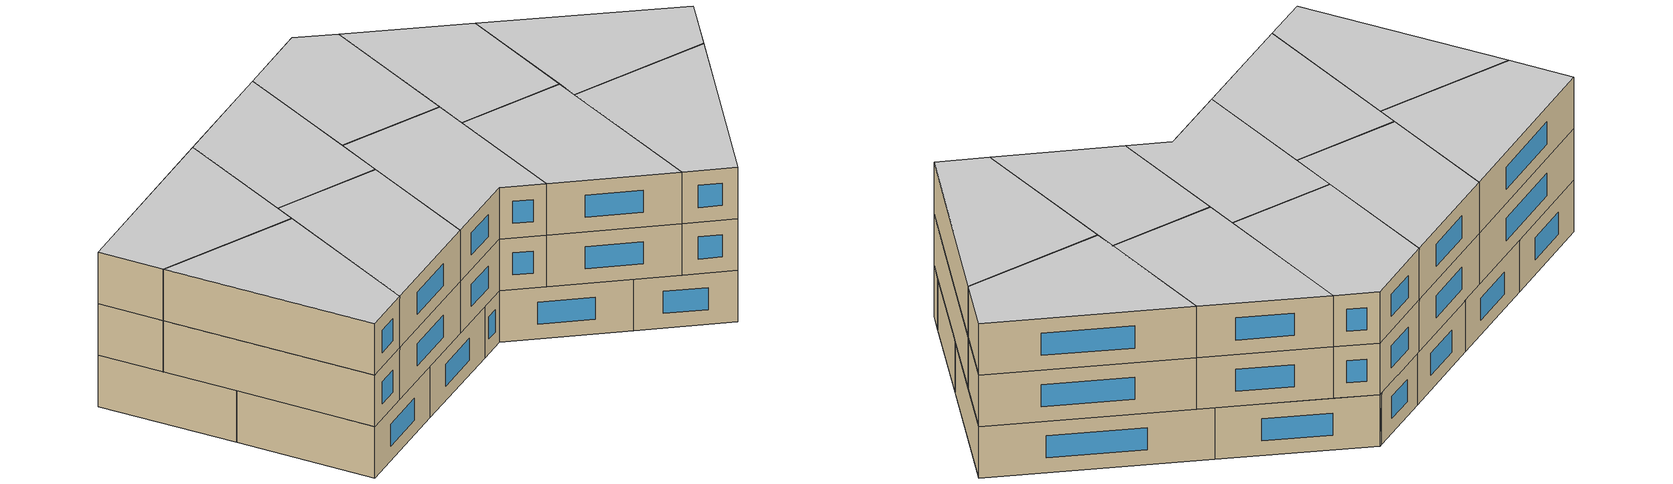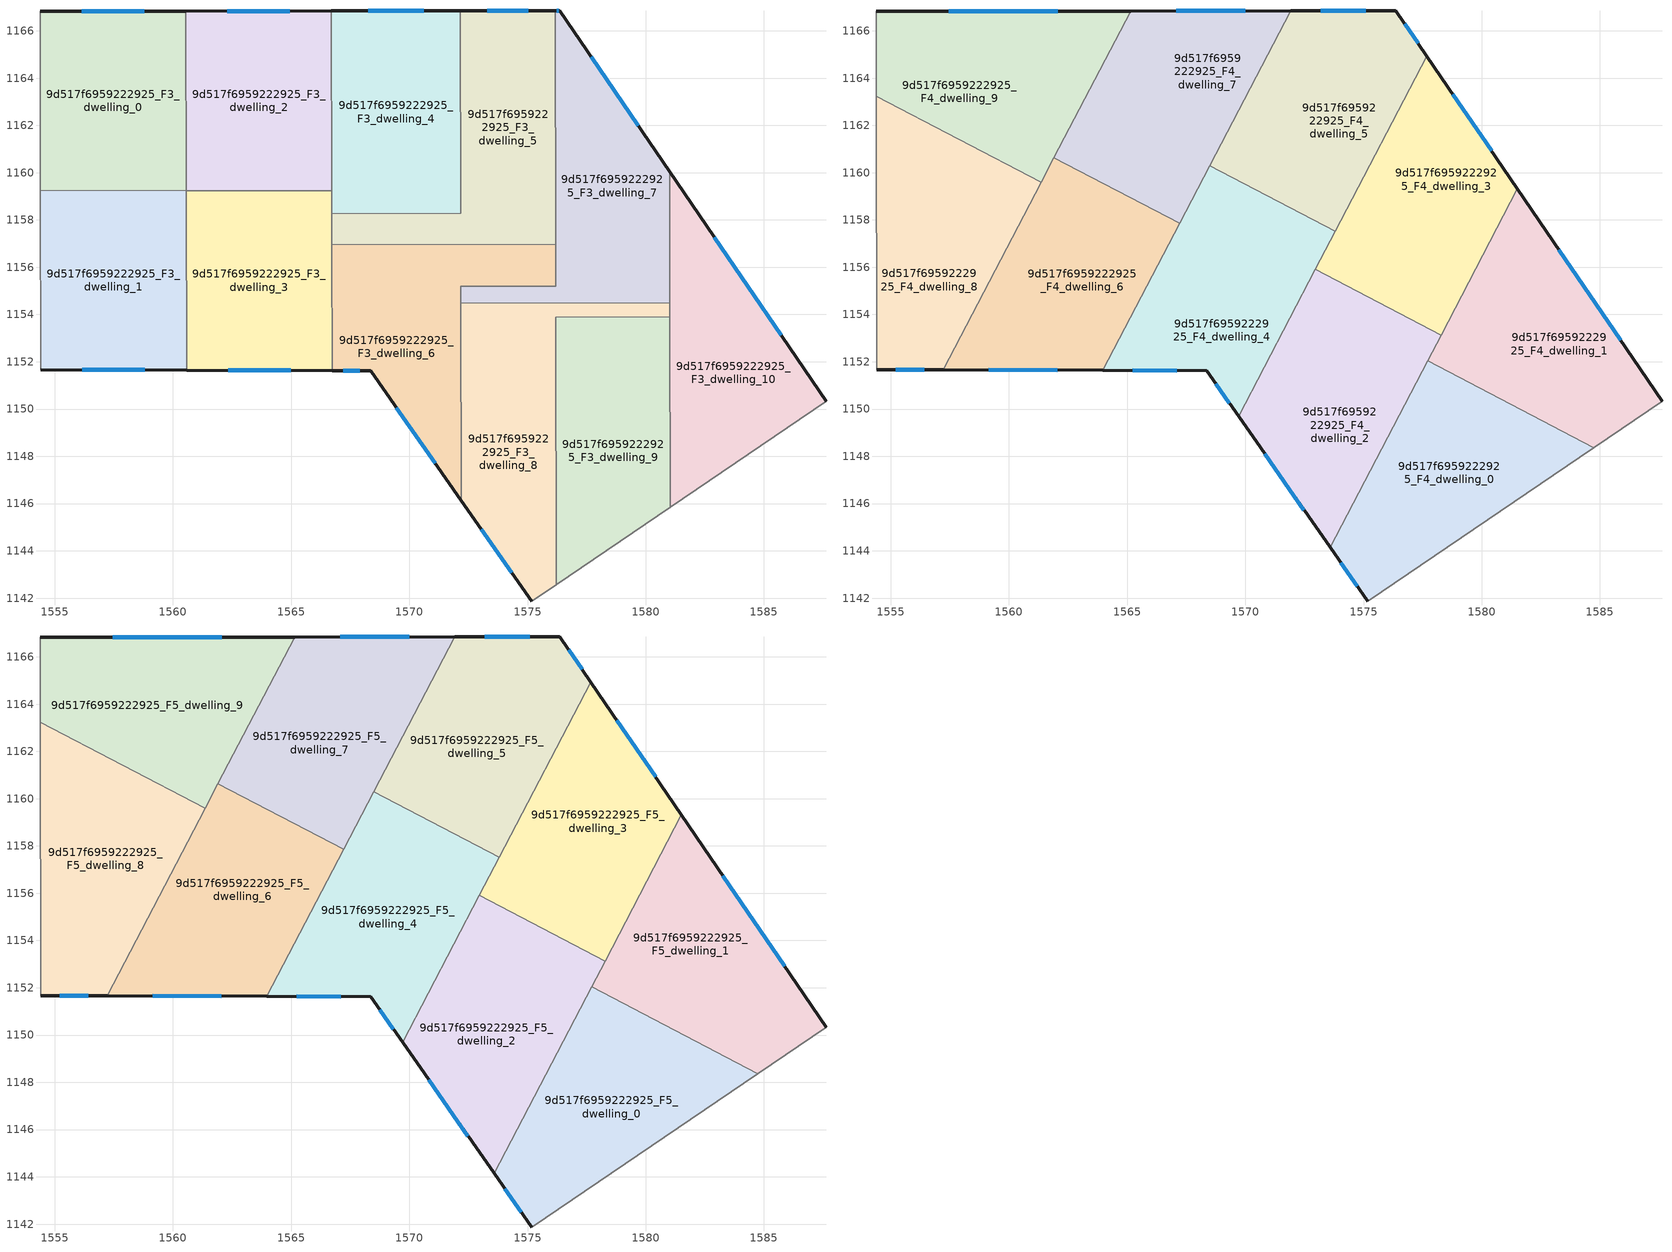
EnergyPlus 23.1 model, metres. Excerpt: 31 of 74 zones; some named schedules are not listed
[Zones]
9d517f6959222925_F3_dwelling_0
 floor to 9d517f6959222925_F2_dwelling_0 (EU_floor_Construction): 1560.54,1166.83 1560.56,1159.25 1554.39,1159.24 1554.37,1166.82 z9
 wall outside (EU_wall_Construction): 1560.54,1166.83 1554.37,1166.82 z9:12
 wall adiabatic (EU_wall_Construction): 1554.37,1166.82 1554.39,1159.24 z9:12
 wall to 9d517f6959222925_F3_dwelling_1 (EU_wall_Construction): 1554.39,1159.24 1560.56,1159.25 z9:12
 wall to 9d517f6959222925_F3_dwelling_2 (EU_wall_Construction): 1560.56,1159.25 1560.54,1166.83 z9:12
 window (EU_Window_Construction): 1558.78,1166.83 1556.14,1166.82 z9.86:11.14
 ceiling adiabatic (EU_roof_Construction): 1560.56,1159.25 1560.54,1166.83 1554.37,1166.82 1554.39,1159.24 z12
9d517f6959222925_F3_dwelling_1
 floor to 9d517f6959222925_F2_dwelling_1 (EU_floor_Construction): 1560.56,1159.25 1560.57,1151.65 1554.4,1151.67 1554.39,1159.24 z9
 wall outside (EU_wall_Construction): 1554.4,1151.67 1560.57,1151.65 z9:12
 wall adiabatic (EU_wall_Construction): 1554.39,1159.24 1554.4,1151.67 z9:12
 wall to 9d517f6959222925_F3_dwelling_3 (EU_wall_Construction): 1560.57,1151.65 1560.56,1159.23 z9:12
 wall to 9d517f6959222925_F3_dwelling_2 (EU_wall_Construction): 1560.56,1159.23 1560.56,1159.25 z9:12
 window (EU_Window_Construction): 1556.16,1151.67 1558.81,1151.66 z9.86:11.14
9d517f6959222925_F3_dwelling_10
 floor to 9d517f6959222925_F2_dwelling_10 (EU_floor_Construction): 1581.02,1160.04 1587.63,1150.34 1581.04,1145.85 z9
 wall outside (EU_wall_Construction): 1587.63,1150.34 1581.02,1160.04 z9:12
 wall adiabatic (EU_wall_Construction): 1581.04,1145.85 1587.63,1150.34 z9:12
 wall to 9d517f6959222925_F3_dwelling_9 (EU_wall_Construction): 1581.03,1153.9 1581.04,1145.85 z9:12
 wall to 9d517f6959222925_F3_dwelling_7 (EU_wall_Construction): 1581.02,1160.04 1581.03,1154.5 z9:12
 wall to 9d517f6959222925_F3_dwelling_8 (EU_wall_Construction): 1581.03,1154.49 1581.03,1153.9 z9:12
 window (EU_Window_Construction): 1585.74,1153.11 1582.9,1157.27 z9.86:11.14
9d517f6959222925_F3_dwelling_2
 floor to 9d517f6959222925_F2_dwelling_2 (EU_floor_Construction): 1566.7,1166.84 1566.72,1159.24 1560.56,1159.23 1560.54,1166.83 z9
 wall outside (EU_wall_Construction): 1566.7,1166.84 1560.54,1166.83 z9:12
 wall to 9d517f6959222925_F3_dwelling_3 (EU_wall_Construction): 1560.56,1159.23 1566.72,1159.24 z9:12
 wall to 9d517f6959222925_F3_dwelling_4 (EU_wall_Construction): 1566.72,1159.24 1566.7,1166.84 z9:12
 window (EU_Window_Construction): 1564.94,1166.84 1562.3,1166.84 z9.86:11.14
9d517f6959222925_F3_dwelling_3
 floor to 9d517f6959222925_F2_dwelling_3 (EU_floor_Construction): 1566.72,1159.24 1566.73,1151.63 1560.57,1151.65 1560.56,1159.23 z9
 wall outside (EU_wall_Construction): 1560.57,1151.65 1566.73,1151.63 z9:12
 wall to 9d517f6959222925_F3_dwelling_6 (EU_wall_Construction): 1566.73,1151.63 1566.72,1156.96 z9:12
 wall to 9d517f6959222925_F3_dwelling_5 (EU_wall_Construction): 1566.72,1156.96 1566.72,1158.27 z9:12
 wall to 9d517f6959222925_F3_dwelling_4 (EU_wall_Construction): 1566.72,1158.27 1566.72,1159.24 z9:12
 window (EU_Window_Construction): 1562.33,1151.64 1564.97,1151.63 z9.86:11.14
9d517f6959222925_F3_dwelling_4
 floor to 9d517f6959222925_F2_dwelling_4 (EU_floor_Construction): 1572.16,1166.85 1572.18,1158.28 1566.72,1158.27 1566.7,1166.84 z9
 wall outside (EU_wall_Construction): 1572.16,1166.85 1566.7,1166.84 z9:12
 wall to 9d517f6959222925_F3_dwelling_5 (EU_wall_Construction): 1566.72,1158.27 1572.18,1158.28 1572.16,1166.85 z9:12
 window (EU_Window_Construction): 1570.6,1166.85 1568.26,1166.85 z9.86:11.14
9d517f6959222925_F3_dwelling_5
 floor to 9d517f6959222925_F2_dwelling_5 (EU_floor_Construction): 1576.17,1166.86 1576.19,1156.98 1566.72,1156.96 1566.72,1158.27 1572.18,1158.28 1572.16,1166.85 z9
 wall outside (EU_wall_Construction): 1576.17,1166.86 1572.16,1166.85 z9:12
 wall to 9d517f6959222925_F3_dwelling_6 (EU_wall_Construction): 1566.72,1156.96 1576.19,1156.98 z9:12
 wall to 9d517f6959222925_F3_dwelling_7 (EU_wall_Construction): 1576.19,1156.98 1576.17,1166.86 z9:12
 window (EU_Window_Construction): 1575.03,1166.86 1573.31,1166.86 z9.86:11.14
9d517f6959222925_F3_dwelling_6
 floor to 9d517f6959222925_F2_dwelling_6 (EU_floor_Construction): 1576.19,1156.98 1576.2,1155.2 1572.18,1155.19 1572.2,1146.13 1568.36,1151.62 1566.73,1151.63 1566.72,1156.96 z9
 wall outside (EU_wall_Construction): 1566.73,1151.63 1568.36,1151.62 1572.2,1146.13 z9:12
 wall to 9d517f6959222925_F3_dwelling_7 (EU_wall_Construction): 1572.18,1154.48 1572.18,1155.19 1576.2,1155.2 1576.19,1156.98 z9:12
 wall to 9d517f6959222925_F3_dwelling_8 (EU_wall_Construction): 1572.2,1146.13 1572.18,1154.48 z9:12
 window (EU_Window_Construction): 1567.2,1151.63 1567.89,1151.62 / 1569.45,1150.05 1571.1,1147.7 z9.86:11.14
9d517f6959222925_F3_dwelling_7
 floor to 9d517f6959222925_F2_dwelling_7 (EU_floor_Construction): 1576.37,1166.86 1581.02,1160.04 1581.03,1154.5 1572.18,1154.48 1572.18,1155.19 1576.2,1155.2 1576.17,1166.86 z9
 wall outside (EU_wall_Construction): 1581.02,1160.04 1576.37,1166.86 1576.17,1166.86 z9:12
 wall to 9d517f6959222925_F3_dwelling_8 (EU_wall_Construction): 1572.18,1154.48 1581.03,1154.5 z9:12
 window (EU_Window_Construction): 1576.31,1166.86 1576.23,1166.86 / 1579.69,1161.99 1577.7,1164.91 z9.86:11.14
9d517f6959222925_F3_dwelling_8
 floor to 9d517f6959222925_F2_dwelling_8 (EU_floor_Construction): 1581.03,1154.5 1581.03,1153.9 1576.2,1153.89 1576.22,1142.56 1575.18,1141.86 1572.2,1146.13 1572.18,1154.48 z9
 wall outside (EU_wall_Construction): 1572.2,1146.13 1575.18,1141.86 z9:12
 wall to 9d517f6959222925_F3_dwelling_9 (EU_wall_Construction): 1576.22,1142.56 1576.2,1153.89 1581.03,1153.9 z9:12
 wall adiabatic (EU_wall_Construction): 1575.18,1141.86 1576.22,1142.56 z9:12
 window (EU_Window_Construction): 1573.05,1144.91 1574.33,1143.08 z9.86:11.14
 ceiling adiabatic (EU_roof_Construction): 1581.03,1153.9 1581.03,1154.5 1578.99,1154.49 1578.68,1153.9 z12
9d517f6959222925_F3_dwelling_9
 floor to 9d517f6959222925_F2_dwelling_9 (EU_floor_Construction): 1581.03,1153.9 1581.04,1145.85 1576.22,1142.56 1576.2,1153.89 z9
 wall adiabatic (EU_wall_Construction): 1576.22,1142.56 1581.04,1145.85 z9:12
9d517f6959222925_F4_dwelling_0
 floor to 9d517f6959222925_F3_dwelling_9 (EU_floor_Construction): 1581.03,1150.31 1581.04,1145.85 1576.22,1142.56 1576.21,1149.16 1577.72,1152.04 z12
 floor to 9d517f6959222925_F3_dwelling_10 (EU_floor_Construction): 1584.74,1148.37 1581.04,1145.85 1581.03,1150.31 z12
 floor to 9d517f6959222925_F3_dwelling_8 (EU_floor_Construction): 1576.21,1149.16 1576.22,1142.56 1575.18,1141.86 1573.59,1144.14 z12
 wall outside (EU_wall_Construction): 1573.59,1144.14 1575.18,1141.86 z12:15
 wall adiabatic (EU_wall_Construction): 1575.18,1141.86 1584.74,1148.37 z12:15
 wall to 9d517f6959222925_F4_dwelling_1 (EU_wall_Construction): 1584.74,1148.37 1577.72,1152.04 z12:15
 wall to 9d517f6959222925_F4_dwelling_2 (EU_wall_Construction): 1577.71,1152.04 1573.59,1144.14 z12:15
 window (EU_Window_Construction): 1574.04,1143.49 1574.73,1142.51 z12.86:14.14
9d517f6959222925_F4_dwelling_1
 floor to 9d517f6959222925_F3_dwelling_10 (EU_floor_Construction): 1581.51,1159.31 1587.63,1150.34 1584.74,1148.37 1581.03,1150.31 1581.02,1158.37 z12
 floor to 9d517f6959222925_F3_dwelling_9 (EU_floor_Construction): 1581.03,1153.9 1581.03,1150.31 1577.72,1152.04 1578.68,1153.9 z12
 floor to 9d517f6959222925_F3_dwelling_7 (EU_floor_Construction): 1581.02,1158.37 1581.03,1154.49 1578.99,1154.49 z12
 floor adiabatic (EU_floor_Construction): 1581.03,1154.49 1581.03,1153.9 1578.68,1153.9 1578.99,1154.49 z12
 wall outside (EU_wall_Construction): 1587.63,1150.34 1581.51,1159.31 z12:15
 wall adiabatic (EU_wall_Construction): 1584.74,1148.37 1587.63,1150.34 z12:15
 wall to 9d517f6959222925_F4_dwelling_3 (EU_wall_Construction): 1581.51,1159.31 1578.28,1153.13 z12:15
 wall to 9d517f6959222925_F4_dwelling_2 (EU_wall_Construction): 1578.28,1153.13 1577.71,1152.05 z12:15
 window (EU_Window_Construction): 1585.88,1152.9 1583.26,1156.75 z12.86:14.14
9d517f6959222925_F4_dwelling_2
 floor to 9d517f6959222925_F3_dwelling_8 (EU_floor_Construction): 1576.82,1153.9 1576.2,1153.89 1576.21,1149.16 1573.59,1144.14 1572.2,1146.13 1572.18,1154.42 1572.22,1154.48 1575.69,1154.48 z12
 floor to 9d517f6959222925_F3_dwelling_6 (EU_floor_Construction): 1572.18,1154.42 1572.2,1146.13 1569.71,1149.69 z12; 1574.33,1155.19 1572.59,1155.19 1572.96,1155.91 z12
 floor to 9d517f6959222925_F3_dwelling_7 (EU_floor_Construction): 1575.69,1154.48 1572.22,1154.48 1572.59,1155.19 1574.33,1155.19 z12
 floor to 9d517f6959222925_F3_dwelling_9 (EU_floor_Construction): 1578.28,1153.13 1576.21,1149.16 1576.2,1153.89 1576.82,1153.9 z12
 wall outside (EU_wall_Construction): 1569.71,1149.69 1573.59,1144.14 z12:15
 wall to 9d517f6959222925_F4_dwelling_3 (EU_wall_Construction): 1578.28,1153.13 1572.96,1155.91 z12:15
 wall to 9d517f6959222925_F4_dwelling_4 (EU_wall_Construction): 1572.96,1155.91 1569.71,1149.69 z12:15
 window (EU_Window_Construction): 1570.82,1148.1 1572.48,1145.73 z12.86:14.14
9d517f6959222925_F4_dwelling_3
 floor to 9d517f6959222925_F3_dwelling_7 (EU_floor_Construction): 1577.68,1164.93 1581.02,1160.04 1581.02,1158.37 1578.99,1154.49 1575.69,1154.48 1574.33,1155.19 1576.2,1155.2 1576.18,1162.07 z12
 floor to 9d517f6959222925_F3_dwelling_10 (EU_floor_Construction): 1581.02,1160.04 1581.51,1159.31 1581.02,1158.37 z12
 floor to 9d517f6959222925_F3_dwelling_6 (EU_floor_Construction): 1576.19,1156.98 1576.2,1155.2 1574.33,1155.19 1572.96,1155.91 1573.52,1156.97 z12
 floor to 9d517f6959222925_F3_dwelling_8 (EU_floor_Construction): 1578.99,1154.49 1578.68,1153.9 1576.82,1153.9 1575.69,1154.48 z12
 floor to 9d517f6959222925_F3_dwelling_5 (EU_floor_Construction): 1576.18,1162.07 1576.19,1156.98 1573.52,1156.97 z12
 floor to 9d517f6959222925_F3_dwelling_9 (EU_floor_Construction): 1578.68,1153.9 1578.28,1153.13 1576.82,1153.9 z12
 wall outside (EU_wall_Construction): 1581.51,1159.31 1577.68,1164.93 z12:15
 wall to 9d517f6959222925_F4_dwelling_5 (EU_wall_Construction): 1577.68,1164.93 1573.81,1157.52 z12:15
 wall to 9d517f6959222925_F4_dwelling_4 (EU_wall_Construction): 1573.81,1157.52 1572.96,1155.91 z12:15
 window (EU_Window_Construction): 1580.42,1160.92 1578.78,1163.33 z12.86:14.14
9d517f6959222925_F4_dwelling_4
 floor to 9d517f6959222925_F3_dwelling_6 (EU_floor_Construction): 1573.52,1156.97 1572.59,1155.19 1572.18,1155.19 1572.18,1154.42 1569.71,1149.69 1568.36,1151.62 1566.73,1151.63 1566.72,1156.89 1566.76,1156.96 z12
 floor to 9d517f6959222925_F3_dwelling_3 (EU_floor_Construction): 1566.72,1156.89 1566.73,1151.63 1563.98,1151.64 z12
 floor to 9d517f6959222925_F3_dwelling_7 (EU_floor_Construction): 1572.59,1155.19 1572.22,1154.48 1572.18,1154.48 1572.18,1155.19 z12
 floor to 9d517f6959222925_F3_dwelling_4 (EU_floor_Construction): 1572.18,1158.37 1572.18,1158.28 1567.44,1158.27 1568.5,1160.3 z12
 floor to 9d517f6959222925_F3_dwelling_5 (EU_floor_Construction): 1573.81,1157.52 1573.52,1156.97 1566.76,1156.96 1567.44,1158.27 1572.18,1158.28 1572.18,1158.37 z12
 wall outside (EU_wall_Construction): 1563.97,1151.64 1568.36,1151.62 1569.71,1149.69 z12:15
 wall to 9d517f6959222925_F4_dwelling_5 (EU_wall_Construction): 1573.81,1157.52 1568.5,1160.3 z12:15
 wall to 9d517f6959222925_F4_dwelling_6 (EU_wall_Construction): 1567.23,1157.86 1563.97,1151.64 z12:15
 wall to 9d517f6959222925_F4_dwelling_7 (EU_wall_Construction): 1568.5,1160.3 1567.23,1157.86 z12:15
 window (EU_Window_Construction): 1568.74,1151.07 1569.32,1150.24 / 1565.23,1151.63 1567.1,1151.63 z12.86:14.14
9d517f6959222925_F4_dwelling_5
 floor to 9d517f6959222925_F3_dwelling_4 (EU_floor_Construction): 1572.16,1166.85 1572.18,1158.37 1568.5,1160.3 1571.93,1166.85 z12
 floor to 9d517f6959222925_F3_dwelling_5 (EU_floor_Construction): 1576.17,1166.86 1576.18,1162.07 1573.81,1157.52 1572.18,1158.37 1572.16,1166.85 z12
 floor to 9d517f6959222925_F3_dwelling_7 (EU_floor_Construction): 1576.37,1166.86 1577.68,1164.93 1576.18,1162.07 1576.17,1166.86 z12
 wall outside (EU_wall_Construction): 1577.68,1164.93 1576.37,1166.86 1571.93,1166.85 z12:15
 wall to 9d517f6959222925_F4_dwelling_7 (EU_wall_Construction): 1571.93,1166.85 1568.5,1160.3 z12:15
 window (EU_Window_Construction): 1575.1,1166.86 1573.2,1166.86 / 1577.31,1165.49 1576.74,1166.31 z12.86:14.14
9d517f6959222925_F4_dwelling_6
 floor to 9d517f6959222925_F3_dwelling_3 (EU_floor_Construction): 1566.72,1158.12 1566.72,1156.9 1563.98,1151.64 1560.57,1151.65 1560.56,1158.07 1561.17,1159.23 1564.58,1159.24 z12
 floor to 9d517f6959222925_F3_dwelling_1 (EU_floor_Construction): 1560.56,1158.07 1560.57,1151.65 1557.21,1151.66 z12
 floor to 9d517f6959222925_F3_dwelling_5 (EU_floor_Construction): 1567.22,1157.86 1566.76,1156.96 1566.72,1156.96 1566.72,1158.12 z12
 floor to 9d517f6959222925_F3_dwelling_2 (EU_floor_Construction): 1564.58,1159.24 1561.17,1159.23 1561.9,1160.64 z12
 wall outside (EU_wall_Construction): 1557.21,1151.66 1563.97,1151.64 z12:15
 wall to 9d517f6959222925_F4_dwelling_7 (EU_wall_Construction): 1567.22,1157.86 1561.9,1160.64 z12:15
 wall to 9d517f6959222925_F4_dwelling_8 (EU_wall_Construction): 1561.36,1159.59 1557.21,1151.66 z12:15
 wall to 9d517f6959222925_F4_dwelling_9 (EU_wall_Construction): 1561.9,1160.64 1561.36,1159.59 z12:15
 window (EU_Window_Construction): 1559.14,1151.65 1562.04,1151.64 z12.86:14.14
9d517f6959222925_F4_dwelling_7
 floor to 9d517f6959222925_F3_dwelling_2 (EU_floor_Construction): 1566.7,1166.84 1566.72,1159.24 1564.58,1159.24 1561.9,1160.64 1565.15,1166.84 z12
 floor to 9d517f6959222925_F3_dwelling_4 (EU_floor_Construction): 1571.93,1166.85 1567.44,1158.27 1566.72,1158.27 1566.7,1166.84 z12
 floor to 9d517f6959222925_F3_dwelling_3 (EU_floor_Construction): 1566.72,1159.24 1566.72,1158.12 1564.58,1159.24 z12
 floor to 9d517f6959222925_F3_dwelling_5 (EU_floor_Construction): 1567.44,1158.27 1567.22,1157.86 1566.72,1158.12 1566.72,1158.27 z12
 wall outside (EU_wall_Construction): 1571.93,1166.85 1565.15,1166.84 z12:15
 wall to 9d517f6959222925_F4_dwelling_9 (EU_wall_Construction): 1565.15,1166.84 1561.9,1160.64 z12:15
 window (EU_Window_Construction): 1569.99,1166.85 1567.08,1166.84 z12.86:14.14
9d517f6959222925_F4_dwelling_8
 floor to 9d517f6959222925_F3_dwelling_1 (EU_floor_Construction): 1560.56,1159.25 1560.56,1158.07 1557.21,1151.66 1554.4,1151.67 1554.39,1159.24 z12
 floor to 9d517f6959222925_F3_dwelling_2 (EU_floor_Construction): 1561.36,1159.59 1561.17,1159.23 1560.56,1159.23 1560.56,1160.01 z12
 floor to 9d517f6959222925_F3_dwelling_3 (EU_floor_Construction): 1561.17,1159.23 1560.56,1158.07 1560.56,1159.23 z12
 floor adiabatic (EU_floor_Construction): 1560.56,1160.01 1560.56,1159.25 1554.39,1159.24 1554.38,1163.24 z12
 wall outside (EU_wall_Construction): 1554.4,1151.67 1557.21,1151.66 z12:15
 wall adiabatic (EU_wall_Construction): 1554.38,1163.24 1554.4,1151.67 z12:15
 wall to 9d517f6959222925_F4_dwelling_9 (EU_wall_Construction): 1561.36,1159.59 1554.38,1163.24 z12:15
 window (EU_Window_Construction): 1555.2,1151.67 1556.41,1151.66 z12.86:14.14
9d517f6959222925_F4_dwelling_9
 floor adiabatic (EU_floor_Construction): 1560.55,1166.83 1560.56,1160.01 1554.38,1163.24 1554.37,1166.82 z12
 floor to 9d517f6959222925_F3_dwelling_2 (EU_floor_Construction): 1565.15,1166.84 1561.36,1159.59 1560.56,1160.01 1560.55,1166.83 z12
 wall outside (EU_wall_Construction): 1565.15,1166.84 1554.37,1166.82 z12:15
 wall adiabatic (EU_wall_Construction): 1554.37,1166.82 1554.38,1163.24 z12:15
 window (EU_Window_Construction): 1562.07,1166.84 1557.45,1166.83 z12.86:14.14
9d517f6959222925_F5_dwelling_0
 floor to 9d517f6959222925_F4_dwelling_0 (EU_floor_Construction): 1584.74,1148.37 1575.18,1141.86 1573.59,1144.14 1577.72,1152.04 z15
 wall outside (EU_wall_Construction): 1573.59,1144.14 1575.18,1141.86 z15:18
 wall adiabatic (EU_wall_Construction): 1575.18,1141.86 1584.74,1148.37 z15:18
 wall to 9d517f6959222925_F5_dwelling_1 (EU_wall_Construction): 1584.74,1148.37 1577.72,1152.04 z15:18
 wall to 9d517f6959222925_F5_dwelling_2 (EU_wall_Construction): 1577.71,1152.04 1573.59,1144.14 z15:18
 window (EU_Window_Construction): 1574.04,1143.49 1574.73,1142.51 z15.86:17.14
 ceiling to 9d517f6959222925_F6_dwelling_0 (EU_floor_Construction): 1584.74,1148.37 1577.72,1152.04 1573.59,1144.14 1575.18,1141.86 z18
9d517f6959222925_F5_dwelling_1
 floor to 9d517f6959222925_F4_dwelling_1 (EU_floor_Construction): 1581.51,1159.31 1587.63,1150.34 1584.74,1148.37 1577.72,1152.04 z15
 wall outside (EU_wall_Construction): 1587.63,1150.34 1581.51,1159.31 z15:18
 wall adiabatic (EU_wall_Construction): 1584.74,1148.37 1587.63,1150.34 z15:18
 wall to 9d517f6959222925_F5_dwelling_3 (EU_wall_Construction): 1581.51,1159.31 1578.28,1153.13 z15:18
 wall to 9d517f6959222925_F5_dwelling_2 (EU_wall_Construction): 1578.28,1153.13 1577.71,1152.05 z15:18
 window (EU_Window_Construction): 1585.88,1152.9 1583.26,1156.75 z15.86:17.14
 ceiling to 9d517f6959222925_F6_dwelling_1 (EU_floor_Construction): 1587.63,1150.34 1581.51,1159.31 1577.72,1152.04 1584.74,1148.37 z18
9d517f6959222925_F5_dwelling_2
 floor to 9d517f6959222925_F4_dwelling_2 (EU_floor_Construction): 1578.28,1153.13 1573.59,1144.14 1569.71,1149.69 1572.96,1155.91 z15
 wall outside (EU_wall_Construction): 1569.71,1149.69 1573.59,1144.14 z15:18
 wall to 9d517f6959222925_F5_dwelling_3 (EU_wall_Construction): 1578.28,1153.13 1572.96,1155.91 z15:18
 wall to 9d517f6959222925_F5_dwelling_4 (EU_wall_Construction): 1572.96,1155.91 1569.71,1149.69 z15:18
 window (EU_Window_Construction): 1570.82,1148.1 1572.48,1145.73 z15.86:17.14
 ceiling to 9d517f6959222925_F6_dwelling_2 (EU_floor_Construction): 1573.59,1144.14 1578.28,1153.13 1572.96,1155.91 1569.71,1149.69 z18
9d517f6959222925_F5_dwelling_3
 floor to 9d517f6959222925_F4_dwelling_3 (EU_floor_Construction): 1577.68,1164.93 1581.51,1159.31 1578.28,1153.13 1572.96,1155.91 z15
 wall outside (EU_wall_Construction): 1581.51,1159.31 1577.68,1164.93 z15:18
 wall to 9d517f6959222925_F5_dwelling_5 (EU_wall_Construction): 1577.68,1164.93 1573.81,1157.52 z15:18
 wall to 9d517f6959222925_F5_dwelling_4 (EU_wall_Construction): 1573.81,1157.52 1572.96,1155.91 z15:18
 window (EU_Window_Construction): 1580.42,1160.92 1578.78,1163.33 z15.86:17.14
 ceiling to 9d517f6959222925_F6_dwelling_3 (EU_floor_Construction): 1578.28,1153.13 1581.51,1159.31 1577.68,1164.93 1572.96,1155.91 z18
9d517f6959222925_F5_dwelling_4
 floor to 9d517f6959222925_F4_dwelling_4 (EU_floor_Construction): 1573.81,1157.52 1569.71,1149.69 1568.36,1151.62 1563.97,1151.64 1568.5,1160.3 z15
 wall outside (EU_wall_Construction): 1563.97,1151.64 1568.36,1151.62 1569.71,1149.69 z15:18
 wall to 9d517f6959222925_F5_dwelling_5 (EU_wall_Construction): 1573.81,1157.52 1568.5,1160.3 z15:18
 wall to 9d517f6959222925_F5_dwelling_6 (EU_wall_Construction): 1567.23,1157.86 1563.97,1151.64 z15:18
 wall to 9d517f6959222925_F5_dwelling_7 (EU_wall_Construction): 1568.5,1160.3 1567.23,1157.86 z15:18
 window (EU_Window_Construction): 1568.74,1151.07 1569.32,1150.24 / 1565.23,1151.63 1567.1,1151.63 z15.86:17.14
 ceiling to 9d517f6959222925_F6_dwelling_4 (EU_floor_Construction): 1569.71,1149.69 1573.81,1157.52 1568.5,1160.3 1563.97,1151.64 1568.36,1151.62 z18
9d517f6959222925_F5_dwelling_5
 floor to 9d517f6959222925_F4_dwelling_5 (EU_floor_Construction): 1576.37,1166.86 1577.68,1164.93 1573.81,1157.52 1568.5,1160.3 1571.93,1166.85 z15
 wall outside (EU_wall_Construction): 1577.68,1164.93 1576.37,1166.86 1571.93,1166.85 z15:18
 wall to 9d517f6959222925_F5_dwelling_7 (EU_wall_Construction): 1571.93,1166.85 1568.5,1160.3 z15:18
 window (EU_Window_Construction): 1575.1,1166.86 1573.2,1166.86 / 1577.31,1165.49 1576.74,1166.31 z15.86:17.14
 ceiling to 9d517f6959222925_F6_dwelling_5 (EU_floor_Construction): 1573.81,1157.52 1577.68,1164.93 1576.37,1166.86 1571.93,1166.85 1568.5,1160.3 z18
9d517f6959222925_F5_dwelling_6
 floor to 9d517f6959222925_F4_dwelling_6 (EU_floor_Construction): 1567.22,1157.86 1563.97,1151.64 1557.21,1151.66 1561.9,1160.64 z15
 wall outside (EU_wall_Construction): 1557.21,1151.66 1563.97,1151.64 z15:18
 wall to 9d517f6959222925_F5_dwelling_7 (EU_wall_Construction): 1567.22,1157.86 1561.9,1160.64 z15:18
 wall to 9d517f6959222925_F5_dwelling_8 (EU_wall_Construction): 1561.36,1159.59 1557.21,1151.66 z15:18
 wall to 9d517f6959222925_F5_dwelling_9 (EU_wall_Construction): 1561.9,1160.64 1561.36,1159.59 z15:18
 window (EU_Window_Construction): 1559.14,1151.65 1562.04,1151.64 z15.86:17.14
 ceiling to 9d517f6959222925_F6_dwelling_6 (EU_floor_Construction): 1563.97,1151.64 1567.22,1157.86 1561.9,1160.64 1557.21,1151.66 z18
9d517f6959222925_F5_dwelling_7
 floor to 9d517f6959222925_F4_dwelling_7 (EU_floor_Construction): 1571.93,1166.85 1567.22,1157.86 1561.9,1160.64 1565.15,1166.84 z15
 wall outside (EU_wall_Construction): 1571.93,1166.85 1565.15,1166.84 z15:18
 wall to 9d517f6959222925_F5_dwelling_9 (EU_wall_Construction): 1565.15,1166.84 1561.9,1160.64 z15:18
 window (EU_Window_Construction): 1569.99,1166.85 1567.08,1166.84 z15.86:17.14
 ceiling to 9d517f6959222925_F6_dwelling_7 (EU_floor_Construction): 1567.22,1157.86 1571.93,1166.85 1565.15,1166.84 1561.9,1160.64 z18
9d517f6959222925_F5_dwelling_8
 floor to 9d517f6959222925_F4_dwelling_8 (EU_floor_Construction): 1561.36,1159.59 1557.21,1151.66 1554.4,1151.67 1554.38,1163.24 z15
 wall outside (EU_wall_Construction): 1554.4,1151.67 1557.21,1151.66 z15:18
 wall adiabatic (EU_wall_Construction): 1554.38,1163.24 1554.4,1151.67 z15:18
 wall to 9d517f6959222925_F5_dwelling_9 (EU_wall_Construction): 1561.36,1159.59 1554.38,1163.24 z15:18
 window (EU_Window_Construction): 1555.2,1151.67 1556.41,1151.66 z15.86:17.14
 ceiling to 9d517f6959222925_F6_dwelling_8 (EU_floor_Construction): 1557.21,1151.66 1561.36,1159.59 1554.38,1163.24 1554.4,1151.67 z18
9d517f6959222925_F5_dwelling_9
 floor to 9d517f6959222925_F4_dwelling_9 (EU_floor_Construction): 1565.15,1166.84 1561.36,1159.59 1554.38,1163.24 1554.37,1166.82 z15
 wall outside (EU_wall_Construction): 1565.15,1166.84 1554.37,1166.82 z15:18
 wall adiabatic (EU_wall_Construction): 1554.37,1166.82 1554.38,1163.24 z15:18
 window (EU_Window_Construction): 1562.07,1166.84 1557.45,1166.83 z15.86:17.14
 ceiling to 9d517f6959222925_F6_dwelling_9 (EU_floor_Construction): 1561.36,1159.59 1565.15,1166.84 1554.37,1166.82 1554.38,1163.24 z18
[Building]
EU S2 Campaign: North Axis=0; Terrain=City; Solar Distribution=FullExterior
[Site:Location]
Helsinki-Vantaa.AP: Latitude=60.317; Longitude=24.963; Time Zone=2; Elevation=54.6
[SizingPeriod:WeatherFileDays]
AnnualSizingPeriod: Begin Month=1; Begin Day of Month=1; End Month=12; End Day of Month=31; Day of Week for Start Day=Monday; Use Weather File Daylight Saving Period=No; Use Weather File Rain and Snow Indicators=No
[MATERIAL]
EU_InternalMass_Material: Roughness=MediumRough; Thickness=0.1; Conductivity=1; Density=1800; Specific Heat=900; Thermal Absorptance=0.9; Solar Absorptance=0.7; Visible Absorptance=0.7
[MATERIAL:NOMASS] Roughness=MediumRough; Thermal Absorptance=0.9; Solar Absorptance=0.7; Visible Absorptance=0.7
Name | Thermal Resistance
EU_wall_NoMass | 1.10183
EU_roof_NoMass; EU_floor_NoMass | 1.70606
[WINDOWMATERIAL:SIMPLEGLAZINGSYSTEM]
EU_Window_SimpleGlazing: UFactor=3.11035; Solar Heat Gain Coefficient=0.8; Visible Transmittance=0.8
[CONSTRUCTION]
EU_wall_Construction: EU_wall_NoMass
EU_roof_Construction: EU_roof_NoMass
EU_floor_Construction: EU_floor_NoMass
EU_Window_Construction: EU_Window_SimpleGlazing
EU_InternalMass_Construction: EU_InternalMass_Material
[ZONE] Type=1; Multiplier=1; Ceiling Height=autocalculate; Floor Area=autocalculate; Part of Total Floor Area=Yes
Name | Volume
9d517f6959222925_F3_dwelling_0; 9d517f6959222925_F3_dwelling_10; 9d517f6959222925_F3_dwelling_9 | 140.417
9d517f6959222925_F4_dwelling_0; 9d517f6959222925_F5_dwelling_0; 9d517f6959222925_F4_dwelling_9; 9d517f6959222925_F5_dwelling_9 | 154.449
9d517f6959222925_F3_dwelling_1; 9d517f6959222925_F3_dwelling_3 | 140.407
9d517f6959222925_F4_dwelling_1; 9d517f6959222925_F5_dwelling_1 | 154.446
9d517f6959222925_F3_dwelling_2; 9d517f6959222925_F3_dwelling_5 | 140.425
9d517f6959222925_F4_dwelling_2; 9d517f6959222925_F5_dwelling_2 | 154.464
9d517f6959222925_F4_dwelling_3; 9d517f6959222925_F5_dwelling_3; 9d517f6959222925_F4_dwelling_5; 9d517f6959222925_F5_dwelling_5 | 154.45
9d517f6959222925_F3_dwelling_4 | 140.397
9d517f6959222925_F4_dwelling_4; 9d517f6959222925_F5_dwelling_4 | 154.463
9d517f6959222925_F3_dwelling_6 | 140.424
9d517f6959222925_F4_dwelling_6; 9d517f6959222925_F5_dwelling_6 | 154.441
9d517f6959222925_F3_dwelling_7 | 140.399
9d517f6959222925_F4_dwelling_7; 9d517f6959222925_F5_dwelling_7 | 154.447
9d517f6959222925_F3_dwelling_8 | 140.422
9d517f6959222925_F4_dwelling_8; 9d517f6959222925_F5_dwelling_8 | 154.458
[INTERNALMASS] Construction=EU_InternalMass_Construction
Name | Zone or ZoneList | Surface Area
9d517f6959222925_F3_dwelling_0_EU_InternalMass | 9d517f6959222925_F3_dwelling_0 | 46.8055
9d517f6959222925_F3_dwelling_1_EU_InternalMass | 9d517f6959222925_F3_dwelling_1 | 46.8037
9d517f6959222925_F3_dwelling_2_EU_InternalMass | 9d517f6959222925_F3_dwelling_2 | 46.807
9d517f6959222925_F3_dwelling_3_EU_InternalMass | 9d517f6959222925_F3_dwelling_3 | 46.8037
9d517f6959222925_F3_dwelling_4_EU_InternalMass | 9d517f6959222925_F3_dwelling_4 | 46.8004
9d517f6959222925_F3_dwelling_5_EU_InternalMass | 9d517f6959222925_F3_dwelling_5 | 46.8082
9d517f6959222925_F3_dwelling_6_EU_InternalMass | 9d517f6959222925_F3_dwelling_6 | 46.8078
9d517f6959222925_F3_dwelling_7_EU_InternalMass | 9d517f6959222925_F3_dwelling_7 | 46.7994
9d517f6959222925_F3_dwelling_8_EU_InternalMass | 9d517f6959222925_F3_dwelling_8 | 46.8063
9d517f6959222925_F3_dwelling_9_EU_InternalMass | 9d517f6959222925_F3_dwelling_9 | 46.8062
9d517f6959222925_F3_dwelling_10_EU_InternalMass | 9d517f6959222925_F3_dwelling_10 | 46.8053
9d517f6959222925_F4_dwelling_0_EU_InternalMass | 9d517f6959222925_F4_dwelling_0 | 51.4832
9d517f6959222925_F4_dwelling_1_EU_InternalMass | 9d517f6959222925_F4_dwelling_1 | 51.4818
9d517f6959222925_F4_dwelling_2_EU_InternalMass | 9d517f6959222925_F4_dwelling_2 | 51.4883
9d517f6959222925_F4_dwelling_3_EU_InternalMass | 9d517f6959222925_F4_dwelling_3 | 51.4834
9d517f6959222925_F4_dwelling_4_EU_InternalMass | 9d517f6959222925_F4_dwelling_4 | 51.4912
9d517f6959222925_F4_dwelling_5_EU_InternalMass | 9d517f6959222925_F4_dwelling_5 | 51.4834
9d517f6959222925_F4_dwelling_6_EU_InternalMass | 9d517f6959222925_F4_dwelling_6 | 51.4805
9d517f6959222925_F4_dwelling_7_EU_InternalMass | 9d517f6959222925_F4_dwelling_7 | 51.4819
9d517f6959222925_F4_dwelling_8_EU_InternalMass | 9d517f6959222925_F4_dwelling_8 | 51.4858
9d517f6959222925_F4_dwelling_9_EU_InternalMass | 9d517f6959222925_F4_dwelling_9 | 51.4829
9d517f6959222925_F5_dwelling_0_EU_InternalMass | 9d517f6959222925_F5_dwelling_0 | 51.4832
9d517f6959222925_F5_dwelling_1_EU_InternalMass | 9d517f6959222925_F5_dwelling_1 | 51.4818
9d517f6959222925_F5_dwelling_2_EU_InternalMass | 9d517f6959222925_F5_dwelling_2 | 51.4883
9d517f6959222925_F5_dwelling_3_EU_InternalMass | 9d517f6959222925_F5_dwelling_3 | 51.4834
9d517f6959222925_F5_dwelling_4_EU_InternalMass | 9d517f6959222925_F5_dwelling_4 | 51.4912
9d517f6959222925_F5_dwelling_5_EU_InternalMass | 9d517f6959222925_F5_dwelling_5 | 51.4834
9d517f6959222925_F5_dwelling_6_EU_InternalMass | 9d517f6959222925_F5_dwelling_6 | 51.4805
9d517f6959222925_F5_dwelling_7_EU_InternalMass | 9d517f6959222925_F5_dwelling_7 | 51.4819
9d517f6959222925_F5_dwelling_8_EU_InternalMass | 9d517f6959222925_F5_dwelling_8 | 51.4858
9d517f6959222925_F5_dwelling_9_EU_InternalMass | 9d517f6959222925_F5_dwelling_9 | 51.4829
[OTHEREQUIPMENT] Fuel Type=Electricity; Design Level Calculation Method=Watts/Area; Power per Zone Floor Area=1; Fraction Latent=0; Fraction Radiant=0; Fraction Lost=0; Carbon Dioxide Generation Rate=0; EndUse Subcategory=EU_Step8_InternalGains
Name | Zone or ZoneList or Space or SpaceList | Schedule
EU_Step8_InternalGain_9d517f6959222925_F3_dwelling_0_f000 | 9d517f6959222925_F3_dwelling_0 | EU_Step8_GainSchedule_9d517f6959222925_F3_dwelling_0_f000
EU_Step8_InternalGain_9d517f6959222925_F3_dwelling_1_f000 | 9d517f6959222925_F3_dwelling_1 | EU_Step8_GainSchedule_9d517f6959222925_F3_dwelling_1_f000
EU_Step8_InternalGain_9d517f6959222925_F3_dwelling_2_f000 | 9d517f6959222925_F3_dwelling_2 | EU_Step8_GainSchedule_9d517f6959222925_F3_dwelling_2_f000
EU_Step8_InternalGain_9d517f6959222925_F3_dwelling_3_f000 | 9d517f6959222925_F3_dwelling_3 | EU_Step8_GainSchedule_9d517f6959222925_F3_dwelling_3_f000
EU_Step8_InternalGain_9d517f6959222925_F3_dwelling_4_f000 | 9d517f6959222925_F3_dwelling_4 | EU_Step8_GainSchedule_9d517f6959222925_F3_dwelling_4_f000
EU_Step8_InternalGain_9d517f6959222925_F3_dwelling_5_f000 | 9d517f6959222925_F3_dwelling_5 | EU_Step8_GainSchedule_9d517f6959222925_F3_dwelling_5_f000
EU_Step8_InternalGain_9d517f6959222925_F3_dwelling_6_f000 | 9d517f6959222925_F3_dwelling_6 | EU_Step8_GainSchedule_9d517f6959222925_F3_dwelling_6_f000
EU_Step8_InternalGain_9d517f6959222925_F3_dwelling_7_f000 | 9d517f6959222925_F3_dwelling_7 | EU_Step8_GainSchedule_9d517f6959222925_F3_dwelling_7_f000
EU_Step8_InternalGain_9d517f6959222925_F3_dwelling_8_f000 | 9d517f6959222925_F3_dwelling_8 | EU_Step8_GainSchedule_9d517f6959222925_F3_dwelling_8_f000
EU_Step8_InternalGain_9d517f6959222925_F3_dwelling_9_f000 | 9d517f6959222925_F3_dwelling_9 | EU_Step8_GainSchedule_9d517f6959222925_F3_dwelling_9_f000
EU_Step8_InternalGain_9d517f6959222925_F3_dwelling_10_f000 | 9d517f6959222925_F3_dwelling_10 | EU_Step8_GainSchedule_9d517f6959222925_F3_dwelling_10_f000
EU_Step8_InternalGain_9d517f6959222925_F4_dwelling_0_f000 | 9d517f6959222925_F4_dwelling_0 | EU_Step8_GainSchedule_9d517f6959222925_F4_dwelling_0_f000
EU_Step8_InternalGain_9d517f6959222925_F4_dwelling_1_f000 | 9d517f6959222925_F4_dwelling_1 | EU_Step8_GainSchedule_9d517f6959222925_F4_dwelling_1_f000
EU_Step8_InternalGain_9d517f6959222925_F4_dwelling_2_f000 | 9d517f6959222925_F4_dwelling_2 | EU_Step8_GainSchedule_9d517f6959222925_F4_dwelling_2_f000
EU_Step8_InternalGain_9d517f6959222925_F4_dwelling_3_f000 | 9d517f6959222925_F4_dwelling_3 | EU_Step8_GainSchedule_9d517f6959222925_F4_dwelling_3_f000
EU_Step8_InternalGain_9d517f6959222925_F4_dwelling_4_f000 | 9d517f6959222925_F4_dwelling_4 | EU_Step8_GainSchedule_9d517f6959222925_F4_dwelling_4_f000
EU_Step8_InternalGain_9d517f6959222925_F4_dwelling_5_f000 | 9d517f6959222925_F4_dwelling_5 | EU_Step8_GainSchedule_9d517f6959222925_F4_dwelling_5_f000
EU_Step8_InternalGain_9d517f6959222925_F4_dwelling_6_f000 | 9d517f6959222925_F4_dwelling_6 | EU_Step8_GainSchedule_9d517f6959222925_F4_dwelling_6_f000
EU_Step8_InternalGain_9d517f6959222925_F4_dwelling_7_f000 | 9d517f6959222925_F4_dwelling_7 | EU_Step8_GainSchedule_9d517f6959222925_F4_dwelling_7_f000
EU_Step8_InternalGain_9d517f6959222925_F4_dwelling_8_f000 | 9d517f6959222925_F4_dwelling_8 | EU_Step8_GainSchedule_9d517f6959222925_F4_dwelling_8_f000
EU_Step8_InternalGain_9d517f6959222925_F4_dwelling_9_f000 | 9d517f6959222925_F4_dwelling_9 | EU_Step8_GainSchedule_9d517f6959222925_F4_dwelling_9_f000
EU_Step8_InternalGain_9d517f6959222925_F5_dwelling_0_f000 | 9d517f6959222925_F5_dwelling_0 | EU_Step8_GainSchedule_9d517f6959222925_F5_dwelling_0_f000
EU_Step8_InternalGain_9d517f6959222925_F5_dwelling_1_f000 | 9d517f6959222925_F5_dwelling_1 | EU_Step8_GainSchedule_9d517f6959222925_F5_dwelling_1_f000
EU_Step8_InternalGain_9d517f6959222925_F5_dwelling_2_f000 | 9d517f6959222925_F5_dwelling_2 | EU_Step8_GainSchedule_9d517f6959222925_F5_dwelling_2_f000
EU_Step8_InternalGain_9d517f6959222925_F5_dwelling_3_f000 | 9d517f6959222925_F5_dwelling_3 | EU_Step8_GainSchedule_9d517f6959222925_F5_dwelling_3_f000
EU_Step8_InternalGain_9d517f6959222925_F5_dwelling_4_f000 | 9d517f6959222925_F5_dwelling_4 | EU_Step8_GainSchedule_9d517f6959222925_F5_dwelling_4_f000
EU_Step8_InternalGain_9d517f6959222925_F5_dwelling_5_f000 | 9d517f6959222925_F5_dwelling_5 | EU_Step8_GainSchedule_9d517f6959222925_F5_dwelling_5_f000
EU_Step8_InternalGain_9d517f6959222925_F5_dwelling_6_f000 | 9d517f6959222925_F5_dwelling_6 | EU_Step8_GainSchedule_9d517f6959222925_F5_dwelling_6_f000
EU_Step8_InternalGain_9d517f6959222925_F5_dwelling_7_f000 | 9d517f6959222925_F5_dwelling_7 | EU_Step8_GainSchedule_9d517f6959222925_F5_dwelling_7_f000
EU_Step8_InternalGain_9d517f6959222925_F5_dwelling_8_f000 | 9d517f6959222925_F5_dwelling_8 | EU_Step8_GainSchedule_9d517f6959222925_F5_dwelling_8_f000
EU_Step8_InternalGain_9d517f6959222925_F5_dwelling_9_f000 | 9d517f6959222925_F5_dwelling_9 | EU_Step8_GainSchedule_9d517f6959222925_F5_dwelling_9_f000
[ZONEVENTILATION:DESIGNFLOWRATE] Schedule=EU_AlwaysOn; Design Flow Rate Calculation Method=AirChanges/Hour; Air Changes per Hour=0.756316; Ventilation Type=Natural; Fan Pressure Rise=0; Fan Total Efficiency=1; Constant Term Coefficient=1; Temperature Term Coefficient=0; Velocity Term Coefficient=0; Velocity Squared Term Coefficient=0; Minimum Indoor Temperature=-100; Maximum Indoor Temperature=100; Delta Temperature=-100; Minimum Outdoor Temperature=-100; Maximum Outdoor Temperature=100; Maximum Wind Speed=40
Name | Zone or ZoneList or Space or SpaceList
EU_ConstantAir_9d517f6959222925_F3_dwelling_0 | 9d517f6959222925_F3_dwelling_0
EU_ConstantAir_9d517f6959222925_F3_dwelling_1 | 9d517f6959222925_F3_dwelling_1
EU_ConstantAir_9d517f6959222925_F3_dwelling_2 | 9d517f6959222925_F3_dwelling_2
EU_ConstantAir_9d517f6959222925_F3_dwelling_3 | 9d517f6959222925_F3_dwelling_3
EU_ConstantAir_9d517f6959222925_F3_dwelling_4 | 9d517f6959222925_F3_dwelling_4
EU_ConstantAir_9d517f6959222925_F3_dwelling_5 | 9d517f6959222925_F3_dwelling_5
EU_ConstantAir_9d517f6959222925_F3_dwelling_6 | 9d517f6959222925_F3_dwelling_6
EU_ConstantAir_9d517f6959222925_F3_dwelling_7 | 9d517f6959222925_F3_dwelling_7
EU_ConstantAir_9d517f6959222925_F3_dwelling_8 | 9d517f6959222925_F3_dwelling_8
EU_ConstantAir_9d517f6959222925_F3_dwelling_9 | 9d517f6959222925_F3_dwelling_9
EU_ConstantAir_9d517f6959222925_F3_dwelling_10 | 9d517f6959222925_F3_dwelling_10
EU_ConstantAir_9d517f6959222925_F4_dwelling_0 | 9d517f6959222925_F4_dwelling_0
EU_ConstantAir_9d517f6959222925_F4_dwelling_1 | 9d517f6959222925_F4_dwelling_1
EU_ConstantAir_9d517f6959222925_F4_dwelling_2 | 9d517f6959222925_F4_dwelling_2
EU_ConstantAir_9d517f6959222925_F4_dwelling_3 | 9d517f6959222925_F4_dwelling_3
EU_ConstantAir_9d517f6959222925_F4_dwelling_4 | 9d517f6959222925_F4_dwelling_4
EU_ConstantAir_9d517f6959222925_F4_dwelling_5 | 9d517f6959222925_F4_dwelling_5
EU_ConstantAir_9d517f6959222925_F4_dwelling_6 | 9d517f6959222925_F4_dwelling_6
EU_ConstantAir_9d517f6959222925_F4_dwelling_7 | 9d517f6959222925_F4_dwelling_7
EU_ConstantAir_9d517f6959222925_F4_dwelling_8 | 9d517f6959222925_F4_dwelling_8
EU_ConstantAir_9d517f6959222925_F4_dwelling_9 | 9d517f6959222925_F4_dwelling_9
EU_ConstantAir_9d517f6959222925_F5_dwelling_0 | 9d517f6959222925_F5_dwelling_0
EU_ConstantAir_9d517f6959222925_F5_dwelling_1 | 9d517f6959222925_F5_dwelling_1
EU_ConstantAir_9d517f6959222925_F5_dwelling_2 | 9d517f6959222925_F5_dwelling_2
EU_ConstantAir_9d517f6959222925_F5_dwelling_3 | 9d517f6959222925_F5_dwelling_3
EU_ConstantAir_9d517f6959222925_F5_dwelling_4 | 9d517f6959222925_F5_dwelling_4
EU_ConstantAir_9d517f6959222925_F5_dwelling_5 | 9d517f6959222925_F5_dwelling_5
EU_ConstantAir_9d517f6959222925_F5_dwelling_6 | 9d517f6959222925_F5_dwelling_6
EU_ConstantAir_9d517f6959222925_F5_dwelling_7 | 9d517f6959222925_F5_dwelling_7
EU_ConstantAir_9d517f6959222925_F5_dwelling_8 | 9d517f6959222925_F5_dwelling_8
EU_ConstantAir_9d517f6959222925_F5_dwelling_9 | 9d517f6959222925_F5_dwelling_9
[HVACTEMPLATE:ZONE:IDEALLOADSAIRSYSTEM] System Availability Schedule=EU_AlwaysOn; Maximum Heating Supply Air Temperature=50; Minimum Cooling Supply Air Temperature=13; Maximum Heating Supply Air Humidity Ratio=0.0156; Minimum Cooling Supply Air Humidity Ratio=0.0077; Heating Limit=NoLimit; Cooling Limit=NoLimit; Heating Availability Schedule=EU_AlwaysOn; Cooling Availability Schedule=EU_CoolingOff; Dehumidification Control Type=ConstantSensibleHeatRatio; Cooling Sensible Heat Ratio=0.7; Dehumidification Setpoint=60; Humidification Control Type=None; Humidification Setpoint=30; Outdoor Air Method=None; Outdoor Air Flow Rate per Person=0.00944; Outdoor Air Flow Rate per Zone Floor Area=0; Outdoor Air Flow Rate per Zone=0; Demand Controlled Ventilation Type=None; Outdoor Air Economizer Type=NoEconomizer; Heat Recovery Type=None; Sensible Heat Recovery Effectiveness=0.7; Latent Heat Recovery Effectiveness=0.65
Name | Template Thermostat
9d517f6959222925_F3_dwelling_0 | EU_HeatOnly_9d517f6959222925_F3_dwelling_0
9d517f6959222925_F3_dwelling_1 | EU_HeatOnly_9d517f6959222925_F3_dwelling_1
9d517f6959222925_F3_dwelling_2 | EU_HeatOnly_9d517f6959222925_F3_dwelling_2
9d517f6959222925_F3_dwelling_3 | EU_HeatOnly_9d517f6959222925_F3_dwelling_3
9d517f6959222925_F3_dwelling_4 | EU_HeatOnly_9d517f6959222925_F3_dwelling_4
9d517f6959222925_F3_dwelling_5 | EU_HeatOnly_9d517f6959222925_F3_dwelling_5
9d517f6959222925_F3_dwelling_6 | EU_HeatOnly_9d517f6959222925_F3_dwelling_6
9d517f6959222925_F3_dwelling_7 | EU_HeatOnly_9d517f6959222925_F3_dwelling_7
9d517f6959222925_F3_dwelling_8 | EU_HeatOnly_9d517f6959222925_F3_dwelling_8
9d517f6959222925_F3_dwelling_9 | EU_HeatOnly_9d517f6959222925_F3_dwelling_9
9d517f6959222925_F3_dwelling_10 | EU_HeatOnly_9d517f6959222925_F3_dwelling_10
9d517f6959222925_F4_dwelling_0 | EU_HeatOnly_9d517f6959222925_F4_dwelling_0
9d517f6959222925_F4_dwelling_1 | EU_HeatOnly_9d517f6959222925_F4_dwelling_1
9d517f6959222925_F4_dwelling_2 | EU_HeatOnly_9d517f6959222925_F4_dwelling_2
9d517f6959222925_F4_dwelling_3 | EU_HeatOnly_9d517f6959222925_F4_dwelling_3
9d517f6959222925_F4_dwelling_4 | EU_HeatOnly_9d517f6959222925_F4_dwelling_4
9d517f6959222925_F4_dwelling_5 | EU_HeatOnly_9d517f6959222925_F4_dwelling_5
9d517f6959222925_F4_dwelling_6 | EU_HeatOnly_9d517f6959222925_F4_dwelling_6
9d517f6959222925_F4_dwelling_7 | EU_HeatOnly_9d517f6959222925_F4_dwelling_7
9d517f6959222925_F4_dwelling_8 | EU_HeatOnly_9d517f6959222925_F4_dwelling_8
9d517f6959222925_F4_dwelling_9 | EU_HeatOnly_9d517f6959222925_F4_dwelling_9
9d517f6959222925_F5_dwelling_0 | EU_HeatOnly_9d517f6959222925_F5_dwelling_0
9d517f6959222925_F5_dwelling_1 | EU_HeatOnly_9d517f6959222925_F5_dwelling_1
9d517f6959222925_F5_dwelling_2 | EU_HeatOnly_9d517f6959222925_F5_dwelling_2
9d517f6959222925_F5_dwelling_3 | EU_HeatOnly_9d517f6959222925_F5_dwelling_3
9d517f6959222925_F5_dwelling_4 | EU_HeatOnly_9d517f6959222925_F5_dwelling_4
9d517f6959222925_F5_dwelling_5 | EU_HeatOnly_9d517f6959222925_F5_dwelling_5
9d517f6959222925_F5_dwelling_6 | EU_HeatOnly_9d517f6959222925_F5_dwelling_6
9d517f6959222925_F5_dwelling_7 | EU_HeatOnly_9d517f6959222925_F5_dwelling_7
9d517f6959222925_F5_dwelling_8 | EU_HeatOnly_9d517f6959222925_F5_dwelling_8
9d517f6959222925_F5_dwelling_9 | EU_HeatOnly_9d517f6959222925_F5_dwelling_9
[SIZING:ZONE] Zone Cooling Design Supply Air Temperature Input Method=SupplyAirTemperature; Zone Cooling Design Supply Air Temperature=13; Zone Heating Design Supply Air Temperature Input Method=SupplyAirTemperature; Zone Heating Design Supply Air Temperature=50; Zone Cooling Design Supply Air Humidity Ratio=0.008; Zone Heating Design Supply Air Humidity Ratio=0.008; Cooling Design Air Flow Method=DesignDay; Cooling Design Air Flow Rate=0; Cooling Minimum Air Flow per Zone Floor Area=0.000762; Cooling Minimum Air Flow=0; Cooling Minimum Air Flow Fraction=0.2; Heating Design Air Flow Method=DesignDay; Heating Design Air Flow Rate=0; Heating Maximum Air Flow per Zone Floor Area=0.002032; Heating Maximum Air Flow=0.141576; Heating Maximum Air Flow Fraction=0.3; Account for Dedicated Outdoor Air System=No; Dedicated Outdoor Air System Control Strategy=NeutralSupplyAir; Dedicated Outdoor Air Low Setpoint Temperature for Design=autosize; Dedicated Outdoor Air High Setpoint Temperature for Design=autosize; Zone Load Sizing Method=Sensible Load Only No Latent Load; Zone Latent Cooling Design Supply Air Humidity Ratio Input Method=HumidityRatioDifference; Zone Cooling Design Supply Air Humidity Ratio Difference=0.005; Zone Latent Heating Design Supply Air Humidity Ratio Input Method=HumidityRatioDifference; Zone Humidification Design Supply Air Humidity Ratio Difference=0.005
9d517f6959222925_F3_dwelling_0; 9d517f6959222925_F3_dwelling_1; 9d517f6959222925_F3_dwelling_2; 9d517f6959222925_F3_dwelling_3; 9d517f6959222925_F3_dwelling_4; 9d517f6959222925_F3_dwelling_5; 9d517f6959222925_F3_dwelling_6; 9d517f6959222925_F3_dwelling_7; 9d517f6959222925_F3_dwelling_8; 9d517f6959222925_F3_dwelling_9; 9d517f6959222925_F3_dwelling_10; 9d517f6959222925_F4_dwelling_0; 9d517f6959222925_F4_dwelling_1; 9d517f6959222925_F4_dwelling_2; 9d517f6959222925_F4_dwelling_3; 9d517f6959222925_F4_dwelling_4; 9d517f6959222925_F4_dwelling_5; 9d517f6959222925_F4_dwelling_6; 9d517f6959222925_F4_dwelling_7; 9d517f6959222925_F4_dwelling_8; 9d517f6959222925_F4_dwelling_9; 9d517f6959222925_F5_dwelling_0; 9d517f6959222925_F5_dwelling_1; 9d517f6959222925_F5_dwelling_2; 9d517f6959222925_F5_dwelling_3; 9d517f6959222925_F5_dwelling_4; 9d517f6959222925_F5_dwelling_5; 9d517f6959222925_F5_dwelling_6; 9d517f6959222925_F5_dwelling_7; 9d517f6959222925_F5_dwelling_8; 9d517f6959222925_F5_dwelling_9
[SCHEDULE:FILE] Column Number=1; Rows to Skip at Top=0; Number of Hours of Data=8760; Column Separator=Comma; Interpolate to Timestep=No; Minutes per Item=60; Adjust Schedule for Daylight Savings=Yes
Name | File
EU_Step8_GainSchedule_9d517f6959222925_F3_dwelling_0_f000 | ../../schedules/9d517f6959222925/9d517f6959222925_F3_dwelling_0_f000_gain.csv
EU_Step8_GainSchedule_9d517f6959222925_F3_dwelling_1_f000 | ../../schedules/9d517f6959222925/9d517f6959222925_F3_dwelling_1_f000_gain.csv
EU_Step8_GainSchedule_9d517f6959222925_F3_dwelling_2_f000 | ../../schedules/9d517f6959222925/9d517f6959222925_F3_dwelling_2_f000_gain.csv
EU_Step8_GainSchedule_9d517f6959222925_F3_dwelling_3_f000 | ../../schedules/9d517f6959222925/9d517f6959222925_F3_dwelling_3_f000_gain.csv
EU_Step8_GainSchedule_9d517f6959222925_F3_dwelling_4_f000 | ../../schedules/9d517f6959222925/9d517f6959222925_F3_dwelling_4_f000_gain.csv
EU_Step8_GainSchedule_9d517f6959222925_F3_dwelling_5_f000 | ../../schedules/9d517f6959222925/9d517f6959222925_F3_dwelling_5_f000_gain.csv
EU_Step8_GainSchedule_9d517f6959222925_F3_dwelling_6_f000 | ../../schedules/9d517f6959222925/9d517f6959222925_F3_dwelling_6_f000_gain.csv
EU_Step8_GainSchedule_9d517f6959222925_F3_dwelling_7_f000 | ../../schedules/9d517f6959222925/9d517f6959222925_F3_dwelling_7_f000_gain.csv
EU_Step8_GainSchedule_9d517f6959222925_F3_dwelling_8_f000 | ../../schedules/9d517f6959222925/9d517f6959222925_F3_dwelling_8_f000_gain.csv
EU_Step8_GainSchedule_9d517f6959222925_F3_dwelling_9_f000 | ../../schedules/9d517f6959222925/9d517f6959222925_F3_dwelling_9_f000_gain.csv
EU_Step8_GainSchedule_9d517f6959222925_F3_dwelling_10_f000 | ../../schedules/9d517f6959222925/9d517f6959222925_F3_dwelling_10_f000_gain.csv
EU_Step8_GainSchedule_9d517f6959222925_F4_dwelling_0_f000 | ../../schedules/9d517f6959222925/9d517f6959222925_F4_dwelling_0_f000_gain.csv
EU_Step8_GainSchedule_9d517f6959222925_F4_dwelling_1_f000 | ../../schedules/9d517f6959222925/9d517f6959222925_F4_dwelling_1_f000_gain.csv
EU_Step8_GainSchedule_9d517f6959222925_F4_dwelling_2_f000 | ../../schedules/9d517f6959222925/9d517f6959222925_F4_dwelling_2_f000_gain.csv
EU_Step8_GainSchedule_9d517f6959222925_F4_dwelling_3_f000 | ../../schedules/9d517f6959222925/9d517f6959222925_F4_dwelling_3_f000_gain.csv
EU_Step8_GainSchedule_9d517f6959222925_F4_dwelling_4_f000 | ../../schedules/9d517f6959222925/9d517f6959222925_F4_dwelling_4_f000_gain.csv
EU_Step8_GainSchedule_9d517f6959222925_F4_dwelling_5_f000 | ../../schedules/9d517f6959222925/9d517f6959222925_F4_dwelling_5_f000_gain.csv
EU_Step8_GainSchedule_9d517f6959222925_F4_dwelling_6_f000 | ../../schedules/9d517f6959222925/9d517f6959222925_F4_dwelling_6_f000_gain.csv
EU_Step8_GainSchedule_9d517f6959222925_F4_dwelling_7_f000 | ../../schedules/9d517f6959222925/9d517f6959222925_F4_dwelling_7_f000_gain.csv
EU_Step8_GainSchedule_9d517f6959222925_F4_dwelling_8_f000 | ../../schedules/9d517f6959222925/9d517f6959222925_F4_dwelling_8_f000_gain.csv
EU_Step8_GainSchedule_9d517f6959222925_F4_dwelling_9_f000 | ../../schedules/9d517f6959222925/9d517f6959222925_F4_dwelling_9_f000_gain.csv
EU_Step8_GainSchedule_9d517f6959222925_F5_dwelling_0_f000 | ../../schedules/9d517f6959222925/9d517f6959222925_F5_dwelling_0_f000_gain.csv
EU_Step8_GainSchedule_9d517f6959222925_F5_dwelling_1_f000 | ../../schedules/9d517f6959222925/9d517f6959222925_F5_dwelling_1_f000_gain.csv
EU_Step8_GainSchedule_9d517f6959222925_F5_dwelling_2_f000 | ../../schedules/9d517f6959222925/9d517f6959222925_F5_dwelling_2_f000_gain.csv
EU_Step8_GainSchedule_9d517f6959222925_F5_dwelling_3_f000 | ../../schedules/9d517f6959222925/9d517f6959222925_F5_dwelling_3_f000_gain.csv
EU_Step8_GainSchedule_9d517f6959222925_F5_dwelling_4_f000 | ../../schedules/9d517f6959222925/9d517f6959222925_F5_dwelling_4_f000_gain.csv
EU_Step8_GainSchedule_9d517f6959222925_F5_dwelling_5_f000 | ../../schedules/9d517f6959222925/9d517f6959222925_F5_dwelling_5_f000_gain.csv
